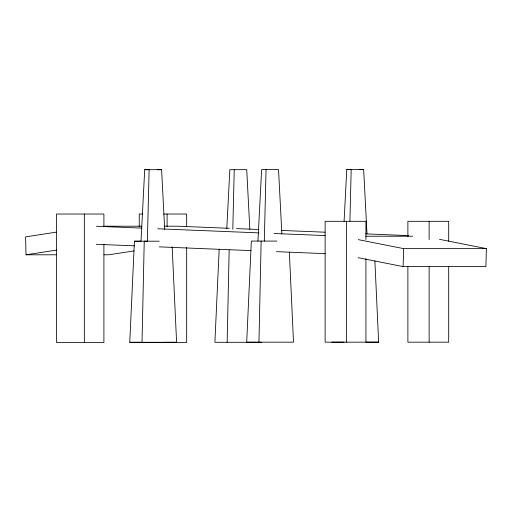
<?xml version="1.0" encoding="UTF-8"?>
<svg xmlns="http://www.w3.org/2000/svg" width="512" height="512" viewBox="0 0 512 512"><rect width="100%" height="100%" fill="white"/><g stroke="black" fill="none" stroke-linecap="round" stroke-linejoin="round"><path stroke-width="0.77" d="M227.149 342.291L229.171 249.958M258.944 342.17L261.158 241.075M232.794 229.28L234.253 169.67M264.301 241.082L266.054 169.549M349.914 221.21L351.181 169.542L346.758 169.549L344.096 221.216M439.488 239.328L486.4 248.627L485.888 266.592L403.13 266.592L403.642 248.627L358.298 239.642M172.16 246.771L176.589 342.291L129.76 342.304L134.419 241.21L147.373 241.203L149.126 169.67L144.704 169.677L141.011 241.21M219.181 249.171L214.893 342.304L261.715 342.291M226.797 228.493L229.837 169.67L246.733 169.67L249.824 229.28M257.939 241.088L261.632 169.549L278.528 169.549L281.862 233.926M56.262 232.147L25.6 236.883L26.01 254.797L56.25 254.797M26.01 254.797L56.806 250.054M134.035 250.906L108.768 254.797L103.994 254.797M157.178 169.67L161.6 169.67L164.691 229.28M346.758 169.549L363.654 169.542L366.995 233.926M144.704 169.677L161.6 169.67M359.232 169.549L363.654 169.542M142.426 214.029L139.245 214.029L139.245 226.79M163.584 214.029L186.662 214.029L186.662 226.79M103.539 226.202L141.734 226.202M164.019 226.202L177.542 226.202L229.357 228.307M365.766 236.23L412.71 236.23M276.966 241.075L251.347 241.088L246.688 342.182L293.51 342.17L289.344 252.224M134.419 241.21L140.742 241.21M159.251 241.203L144.237 241.203L142.022 342.291L129.76 342.304M403.642 248.627L486.4 248.627M164.326 342.304L176.589 342.291M374.88 260.979L378.643 342.17L325.126 342.17L325.126 221.312L365.933 221.312L365.933 239.603M331.814 342.182L344.077 342.17M366.381 342.182L378.643 342.17M139.245 342.451L186.662 342.451L186.662 247.526M236.531 228.602L258.848 229.51M281.171 230.419L325.011 232.205M365.664 233.856L408.71 235.61M96.384 226.266L141.818 228.115M157.76 228.768L258.995 232.883M274.138 233.504L325.152 235.578M96.301 244.288L134.56 245.85M159.27 246.861L250.944 250.611M276.448 251.654L325.075 253.645M358.099 257.677L403.13 266.592M448.691 241.19L448.691 221.312L407.885 221.312L407.885 236.422M448.691 266.63L448.691 342.17L407.885 342.17L407.885 266.637M429.126 221.312L429.126 239.603M429.126 266.637L429.126 342.17M365.933 258.682L365.939 342.17M346.368 221.312L346.368 342.17M167.098 214.029L167.098 226.79M103.904 226.79L103.904 214.029L56.493 214.029L56.493 342.458L103.904 342.458L103.904 244.339M84.339 214.029L84.339 342.458"/></g></svg>
